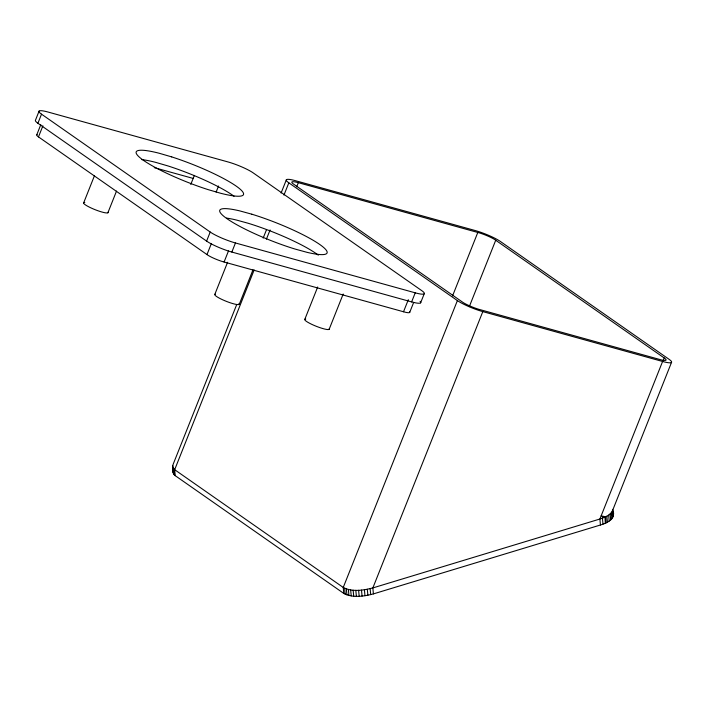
<?xml version="1.0" encoding="UTF-8"?>
<svg xmlns="http://www.w3.org/2000/svg" width="707" height="707" viewBox="0 0 707 707"><rect width="100%" height="100%" fill="white"/><g stroke="black" fill="none" stroke-linecap="round" stroke-linejoin="round"><path stroke-width="1.06" d="M612.624 509.367C616.61 518.47 607.499 523.021 600.446 525.001L373.411 593.898C363.902 596.346 352.89 598.149 343.796 593.429L175.23 475.67C172.004 473.177 172.172 467.999 173.1 464.411L236.668 304.664M173.162 472.683L173.657 470.394M39.097 111.096L35.483 120.181A19.796 3.164 21.7 0 0 37.913 123.257L206.603 241.105A19.796 3.164 21.7 0 0 231.843 252.054L411.624 301.907A19.929 3.19 21.7 0 0 420.064 301.306M37.913 123.257L41.519 114.172A19.796 3.164 21.7 0 1 48.023 112.033L227.804 161.885A19.929 3.19 21.7 0 1 253.221 172.906L421.787 290.665A19.929 3.19 21.7 0 1 415.239 292.831L235.458 242.969A19.796 3.164 21.7 0 1 210.218 232.029L41.519 114.172M36.782 134.781L40.794 124.697M409.653 311.84A13.318 2.13 21.7 0 1 405.014 312.176L222.466 261.555A13.186 2.112 21.7 0 1 207.991 255.271L38.487 136.902L42.897 125.802M83.567 203.112L94.402 175.875M107.879 212.798L116.514 191.102M190.766 184.456L194.381 175.38M216.139 192.057L218.543 186.003M206.603 241.105L210.218 232.029M206.974 254.608L211.384 243.508M224.075 262.023L228.494 250.923M214.751 294.545L227.592 262.262M231.843 252.054L235.458 242.969M263.163 238.1L266.424 229.916M281.094 193.046L286.388 179.737M239.311 304.178L252.965 269.88M254.175 269.915L174.673 469.695L175.23 475.67M266.406 239.178L270.074 229.961M283.94 195.123L288.827 182.83A19.929 3.19 21.7 0 1 295.376 180.674L475.157 230.526A19.796 3.164 21.7 0 1 500.397 241.476L669.087 359.324A19.796 3.164 21.7 0 1 662.592 361.471L482.81 311.619A19.929 3.19 21.7 0 1 457.394 300.59L288.827 182.83M296.71 186.772L298.345 182.68L479.479 232.939A13.848 2.209 21.7 0 1 494.679 239.523L665.075 358.573A13.848 2.209 21.7 0 1 661.169 359.863L478.471 309.198A13.981 2.236 21.7 0 1 463.129 302.543L292.831 183.581A13.981 2.236 21.7 0 1 296.781 182.273L298.345 182.68M304.841 319.272L317.69 286.989M329.135 329.338L343.187 294.032M403.511 311.778L408.328 299.68M411.624 301.907L415.239 292.831M409.68 312.45L413.692 302.366M420.612 302.843L424.227 293.767M452.551 295.924L477.808 232.444M457.394 300.59L343.24 587.455L343.796 593.429M469.298 306.644L495.731 240.221M482.81 311.619L372.854 587.924L373.411 593.898M662.592 361.471L599.889 519.026L600.446 525.001M663.016 361.003L664.235 357.936M606.111 522.818L605.554 516.835L603.159 516.34L602.426 518.178L602.983 524.152M604.953 516.737L605.316 523.207M671.517 362.399L612.129 511.638C609.399 515.783 604.37 517.497 599.889 519.026L372.854 587.924C363.345 590.363 352.325 592.174 343.24 587.455L174.673 469.695L172.596 466.7M601.171 515.818L603.159 516.34M154.276 167.647L193.488 178.518M38.487 136.902L37.665 136.283A13.186 2.112 21.7 0 1 37.073 134.604M613.181 515.341L612.589 511.285M613.119 516.463L612.562 510.489L612.129 511.638L612.686 517.612M611.316 512.805L611.882 518.788M610.159 513.971L610.715 519.945M608.656 515.111L609.213 521.086M606.845 516.198L607.41 522.181M370.141 588.666L370.698 594.64M367.313 589.284L367.87 595.259M364.414 589.762L364.971 595.736M361.498 590.098L362.064 596.081M358.617 590.292L359.183 596.266M355.824 590.318L356.381 596.301M353.155 590.204L353.712 596.178M350.663 589.93L351.22 595.904M348.383 589.514L348.949 595.488M346.368 588.949L346.934 594.932M344.645 588.259L345.202 594.242M173.613 468.776L174.178 474.759M172.658 465.577L172.844 467.566M172.923 467.778L173.48 473.752M226.496 218.092A57.744 9.235 21.7 0 1 236.218 219.983L248.228 223.279A57.744 9.235 21.7 0 1 318.318 255.165M141.586 159.552A57.744 9.235 21.7 0 1 155.611 162.345L168.098 165.977A57.744 9.235 21.7 0 1 234.044 196.246M239.001 303.471A13.203 2.112 21.7 0 1 226.62 301.465A13.203 2.112 21.7 0 1 215.273 294.156M108.083 212.286A13.203 2.112 21.7 0 1 93.448 209.007A13.203 2.112 21.7 0 1 84.796 202.441M329.206 328.773A13.203 2.112 21.7 0 1 315.128 325.83A13.203 2.112 21.7 0 1 305.742 319.051M251.833 214.203L239.823 210.907A57.744 9.235 21.7 0 0 227.407 218.984A57.744 9.235 21.7 0 0 294.987 249.032L306.997 252.328A57.744 9.235 21.7 0 0 319.423 244.251A57.744 9.235 21.7 0 0 251.833 214.203M171.704 156.901L159.225 153.26A57.744 9.235 21.7 0 0 142.045 159.314A57.744 9.235 21.7 0 0 207.991 189.582L220.469 193.214A57.744 9.235 21.7 0 0 237.658 187.169A57.744 9.235 21.7 0 0 171.704 156.901"/></g></svg>
